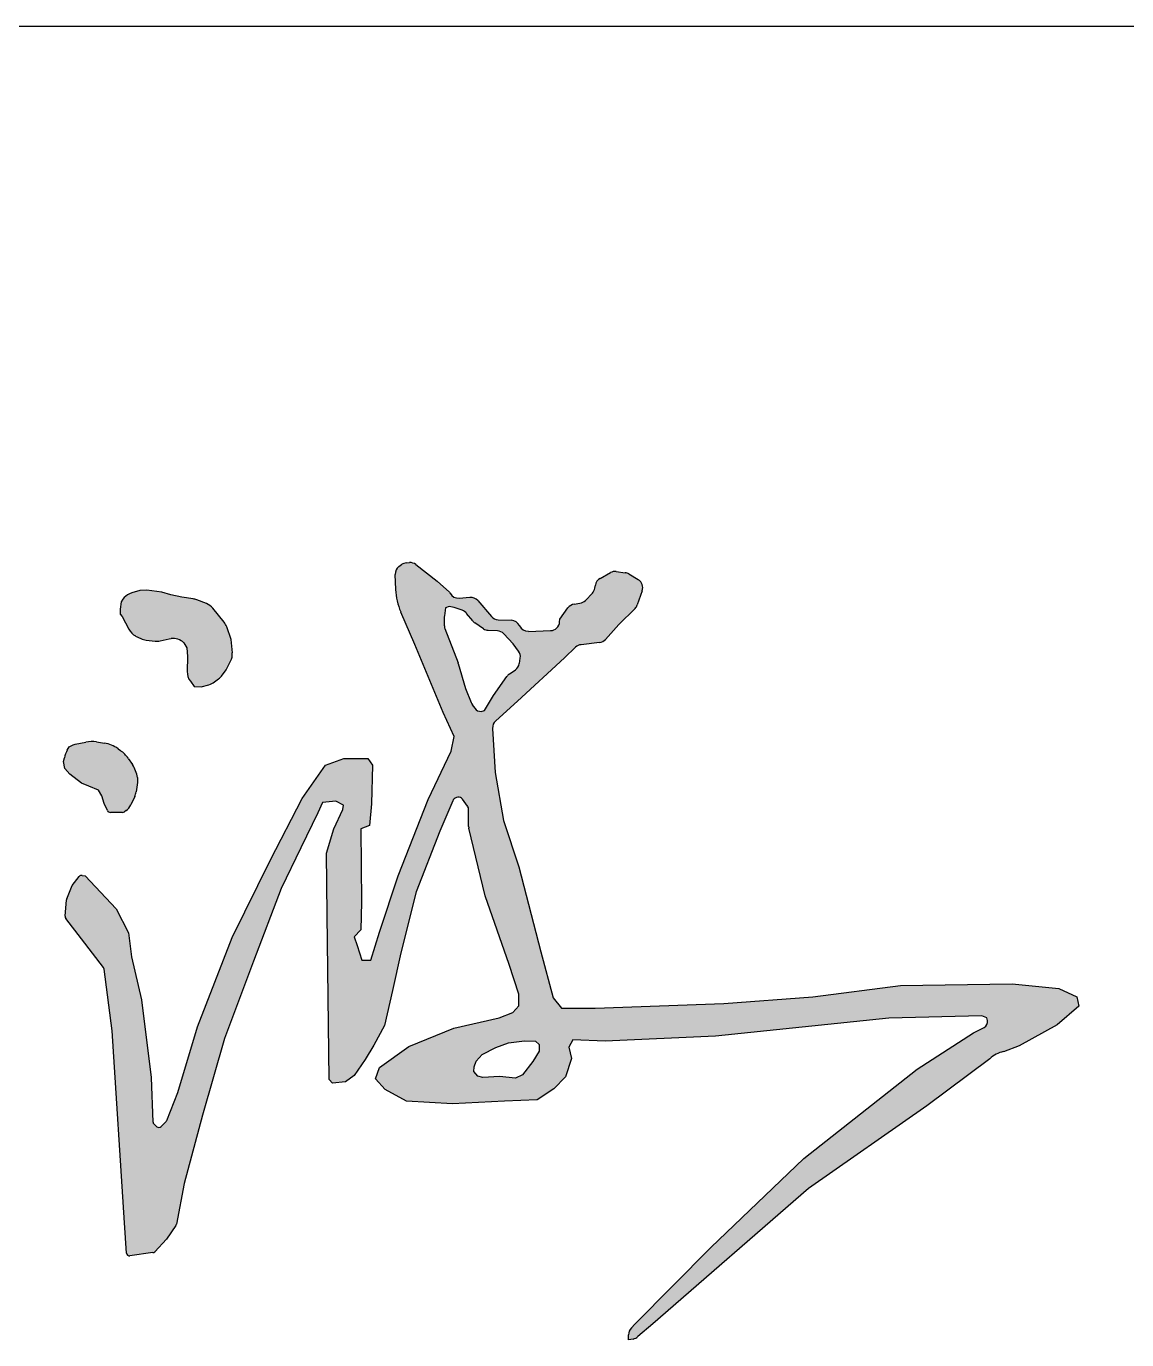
# Model space of a CAD drawing. Extents: x 1680110 to 4798266, y 269661 to 1249705.
# Drawn here: x 2476131 to 2477627, y 531649 to 533435 of the extents above; entities that cross this region are included whole.
import ezdxf

# ---------------------------------------------------------------- set-up
doc = ezdxf.new("R2010")
doc.units = 0
doc.header["$LTSCALE"] = 1000
doc.header["$MEASUREMENT"] = 0
doc.layers.add('图框', color=4, linetype='Continuous')
doc.layers.add('签名', color=7, linetype='Continuous')

msp = doc.modelspace()

# ---------------------------------------------------------------- hatches: boundary and pattern name
at = {"layer": '签名'}
h = msp.add_hatch(color=4, dxfattribs=at)
h.paths.add_polyline_path([(2476730.8, 532374.9, -0.161092), (2476732.4, 532369.8), (2476732.4, 532346.7, 0.059171), (2476732.7, 532344.7), (2476754.9, 532252.5), (2476787.3, 532159.4), (2476800.7, 532119.1), (2476800.7, 532103), (2476792.6, 532094.1), (2476773.8, 532086.9), (2476712.1, 532072.6), (2476651.3, 532047.6), (2476611, 532019), (2476605.7, 532003.8), (2476619.1, 531989.5), (2476647.7, 531973.4), (2476710.3, 531969.9), (2476781, 531973.4), (2476825.7, 531975.2), (2476848.1, 531990.4), (2476864.2, 532006.5), (2476872.2, 532031.5), (2476868.7, 532046.7), (2476874, 532056.6), (2476917.9, 532054.8), (2477068.1, 532061.9), (2477303.6, 532086.1), (2477430.4, 532089.5), (2477436.8, 532086.9), (2477437.7, 532083.3, -0.351664), (2477433.3, 532073.7), (2477418.9, 532066.5), (2477342.4, 532016.8), (2477188, 531895.7), (2477061.7, 531774.6), (2476958.4, 531670.1), (2476953.7, 531665.4, 0.182737), (2476949.8, 531655.6), (2476949.8, 531649.1), (2476956.2, 531650, 0.107749), (2476962.6, 531653.5), (2476982.9, 531670.8), (2477194.4, 531854.9), (2477355.2, 531967.1), (2477441.1, 532031.1, -0.146318), (2477459.6, 532040.7), (2477481.1, 532048.5), (2477532.6, 532077.1), (2477561.9, 532102.6), (2477559.4, 532115.3), (2477535.1, 532126.8), (2477471.3, 532133.1), (2477319.5, 532130.6), (2477200.6, 532115.3), (2477079.4, 532106.4), (2476904.6, 532100), (2476858.7, 532100), (2476847.2, 532114), (2476830.6, 532176.5), (2476800.5, 532291.8), (2476779.8, 532354.8), (2476768.6, 532420.1), (2476765, 532480.2, -0.229187), (2476769.2, 532490.5), (2476798.9, 532517), (2476862.7, 532576), (2476877.9, 532590.6, -0.163206), (2476885.3, 532594), (2476910.5, 532597, 0.182466), (2476918.5, 532601.1), (2476936.8, 532621.4), (2476958.7, 532643.3, 0.112028), (2476961.7, 532648.1), (2476968.5, 532667.3, 0.355152), (2476963.1, 532682.4), (2476950.3, 532690.2, 0.105653), (2476945.3, 532691.9), (2476933, 532693.4, 0.158327), (2476925.2, 532692), (2476911.1, 532684.2, 0.229319), (2476904.7, 532675.1), (2476904, 532670.7, -0.149826), (2476900.6, 532664), (2476891.3, 532654.2, -0.170427), (2476883.8, 532650.3), (2476876.1, 532649.3, 0.205569), (2476867.4, 532644.1), (2476856.3, 532628.6), (2476856.1, 532625.2, -0.389723), (2476843.8, 532613.1), (2476813.6, 532612.1, -0.298366), (2476801.7, 532619.4), (2476801.4, 532619.9, 0.282824), (2476790.2, 532627.2), (2476772.7, 532627.7, -0.213806), (2476763.3, 532632.2), (2476744.9, 532653.9, 0.241802), (2476734.1, 532658.4), (2476719.4, 532657.2, -0.296225), (2476707.2, 532663.8), (2476706.4, 532665.3), (2476689.6, 532680.4), (2476660.7, 532702.9, 0.183189), (2476652.1, 532705.6), (2476647.9, 532705.3, 0.143474), (2476641.1, 532702.9), (2476637.6, 532700.3, 0.248651), (2476632.4, 532689.6), (2476633.2, 532669.1, 0.093275), (2476640.1, 532638.4), (2476659.3, 532594.1), (2476697.6, 532501.7), (2476712.7, 532469), (2476708.7, 532449.1), (2476677.4, 532383.4), (2476636.8, 532279.8), (2476611.2, 532203.3), (2476599.3, 532165), (2476587.3, 532165), (2476580.9, 532185), (2476576.9, 532196.9), (2476585.7, 532206.5), (2476586.5, 532243.9), (2476585.7, 532343.5), (2476597.7, 532348.3), (2476600.1, 532377.8), (2476601.7, 532430.4), (2476595.3, 532439.2), (2476562.6, 532439.2), (2476537.9, 532430.4), (2476506, 532385), (2476462.9, 532301.3), (2476411, 532195.8), (2476363.9, 532074.7), (2476336.8, 531985.4), (2476321.6, 531946.4), (2476314.1, 531938.9, -0.398668), (2476308.3, 531938.7), (2476304.6, 531942, -0.202683), (2476303.2, 531945), (2476300.9, 532005.4), (2476287.4, 532111.3), (2476273.8, 532169.8), (2476269.8, 532202.4), (2476253, 532235.1), (2476210.8, 532279.7), (2476206.9, 532280.4, 0.27777), (2476202.8, 532278.8), (2476193.1, 532266.4), (2476185.9, 532248.3, 0.073618), (2476185.6, 532247.1), (2476183.6, 532224.8, 0.189344), (2476184.5, 532221.8), (2476206, 532194.3), (2476236.4, 532154.2), (2476247.7, 532069.2), (2476264.4, 531807.9), (2476267.1, 531766.9, 0.436729), (2476271.9, 531763), (2476303, 531767.5, 0.16879), (2476305.5, 531768.7), (2476321.5, 531785.6), (2476334.4, 531804.5, 0.102966), (2476335.1, 531806.1), (2476345.7, 531861.5), (2476370.7, 531954.5), (2476400.3, 532058.5), (2476439.7, 532163.9), (2476477.3, 532262.5), (2476504.2, 532317.9), (2476527.4, 532365.3), (2476533.7, 532379.6), (2476551.6, 532381.4), (2476562.3, 532376), (2476561.4, 532369.8), (2476548.9, 532343.8), (2476539.1, 532310.8), (2476540, 532226.7), (2476542.7, 532003.1), (2476547.2, 531997.7), (2476565.1, 531999.5), (2476576.7, 532008.4), (2476591.9, 532029.9), (2476603.5, 532049.5), (2476617.8, 532076.4), (2476628.7, 532124), (2476640.3, 532175), (2476660.9, 532258.1), (2476693.1, 532340.4), (2476710.7, 532381.5, -0.469667), (2476723.2, 532385.2)])
h.paths.add_polyline_path([(2476749.6, 532503.3, -0.288827), (2476740.8, 532507.6), (2476737.4, 532512.3, -0.065977), (2476735.8, 532515.2), (2476728.3, 532534.5), (2476718.3, 532568.4, 0.044379), (2476717.5, 532570.5, -0.024291), (2476718, 532569.4), (2476700.1, 532615.9, -0.091237), (2476699.3, 532620.5), (2476699.2, 532632.1), (2476701, 532644.3), (2476706, 532645.8), (2476712.8, 532644.4), (2476723.7, 532640.8, -0.144533), (2476729.7, 532636.6), (2476737.9, 532626.4, 0.074132), (2476740.6, 532623.8), (2476752.5, 532615.7, 0.138918), (2476759.1, 532613.4), (2476771.5, 532612.9, -0.194331), (2476780.2, 532608.9), (2476793.1, 532595.2), (2476800.3, 532585.3, -0.202294), (2476802.6, 532575.7), (2476801.4, 532568.2, -0.204654), (2476796, 532559.8), (2476787.5, 532554, 0.089425), (2476784.3, 532550.9), (2476766.1, 532525.1), (2476756.6, 532508.9), (2476754, 532504.5)], flags=16)
h.paths.add_polyline_path([(2476808.5, 532055.3), (2476823.3, 532054.8), (2476828.1, 532050.5), (2476828.1, 532041.5), (2476819.6, 532027.2), (2476805.8, 532009.2), (2476796.3, 532004.9), (2476774.5, 532007.1), (2476751.7, 532005.5), (2476744.8, 532007.6), (2476739.5, 532013.9), (2476740, 532020.3), (2476742.8, 532027.7), (2476750.6, 532036.8), (2476769.2, 532046.3), (2476786.7, 532052.7)], flags=16)
h.paths.add_polyline_path([(2476345.1, 532596.7), (2476349, 532589.7), (2476350.2, 532577.8), (2476349.7, 532557.7, 0.170281), (2476354, 532544.3), (2476359.3, 532537.3), (2476368.5, 532536.8), (2476379.2, 532539.5, 0.103189), (2476387, 532543.4), (2476392.5, 532547.7, 0.062296), (2476396.2, 532551.4), (2476402.8, 532559.9), (2476408.8, 532571.5, 0.141144), (2476411.1, 532583), (2476409.6, 532601), (2476403.6, 532618.2, 0.087273), (2476400, 532624.6), (2476384.6, 532643.5, 0.128318), (2476375.9, 532649.8), (2476362.7, 532655.1, 0.060575), (2476357.7, 532656.4), (2476342.4, 532658.4), (2476327.4, 532661.8), (2476315.4, 532665.2), (2476294.6, 532668.1), (2476285.4, 532667.6), (2476274.3, 532664.7), (2476271.2, 532663.3, 0.142069), (2476262.2, 532655.7), (2476259.8, 532652.2), (2476258.4, 532642.5), (2476258.4, 532635.3), (2476261.3, 532632.4), (2476270.2, 532615.1, 0.158988), (2476279.6, 532605.8), (2476286.8, 532602.2, 0.091187), (2476294.1, 532600.1), (2476306.2, 532598.9, 0.078859), (2476312.9, 532599.3), (2476325, 532601.9), (2476327.7, 532602.3, -0.22636)], flags=17)
h.paths.add_polyline_path([(2476216, 532401.6), (2476228.9, 532396), (2476233.8, 532388.7), (2476236.9, 532378.2), (2476241.3, 532368.5, 0.295053), (2476245.2, 532366), (2476261.9, 532366, 0.162181), (2476264.5, 532366.8), (2476266.6, 532368.4, 0.119743), (2476272.9, 532376.1), (2476278.4, 532387.5, 0.078472), (2476280.4, 532393.8), (2476282.2, 532406.8), (2476282, 532413.6, 0.110904), (2476275.2, 532430.9), (2476269.4, 532439.5, 0.087686), (2476259.1, 532450.2), (2476255.7, 532452.6, 0.119431), (2476237.2, 532460.2), (2476226.5, 532461.8, 0.087256), (2476211.8, 532461.5), (2476197.6, 532458.6), (2476194.5, 532458), (2476189, 532455), (2476186.7, 532450.6, 0.064845), (2476182.8, 532440.4), (2476181.6, 532435.3), (2476183.5, 532425.5), (2476190.2, 532418.1), (2476206.2, 532405.9)])

# ---------------------------------------------------------------- linework, layer by layer
at = {"layer": '图框', "color": 0}
msp.add_line((2466818.2, 533434.7), (2478174.2, 533434.7), dxfattribs=at)
at = {"layer": '签名', "color": 4}
for p, q in [((2476637.6, 532700.3, -2124.5), (2476641.1, 532702.9, -2124.5)), ((2476647.9, 532705.3, -2124.5), (2476652.1, 532705.6, -2124.5)), ((2476660.7, 532702.9, -2124.5), (2476689.6, 532680.4, -2124.5)), ((2476633.2, 532669.1, -2124.5), (2476632.4, 532689.6, -2124.5)), ((2476911.1, 532684.2, -2124.5), (2476925.2, 532692, -2124.5)), ((2476933, 532693.4, -2124.5), (2476945.3, 532691.9, -2124.5)), ((2476950.3, 532690.2, -2124.5), (2476963.1, 532682.4, -2124.5)), ((2476274.3, 532664.7, -2124.5), (2476271.2, 532663.3, -2124.5)), ((2476285.4, 532667.6, -2124.5), (2476274.3, 532664.7, -2124.5)), ((2476294.6, 532668.1, -2124.5), (2476285.4, 532667.6, -2124.5)), ((2476315.4, 532665.2, -2124.5), (2476294.6, 532668.1, -2124.5)), ((2476327.4, 532661.8, -2124.5), (2476315.4, 532665.2, -2124.5)), ((2476689.6, 532680.4, -2124.5), (2476706.4, 532665.3, -2124.5)), ((2476706.4, 532665.3, -2124.5), (2476707.2, 532663.8, -2124.5)), ((2476891.3, 532654.2, -2124.5), (2476900.6, 532664, -2124.5)), ((2476904, 532670.7, -2124.5), (2476904.7, 532675.1, -2124.5)), ((2476968.5, 532667.3, -2124.5), (2476961.7, 532648.1, -2124.5)), ((2476259.8, 532652.2, -2124.5), (2476258.4, 532642.5, -2124.5)), ((2476262.2, 532655.7, -2124.5), (2476259.8, 532652.2, -2124.5)), ((2476342.4, 532658.4, -2124.5), (2476327.4, 532661.8, -2124.5)), ((2476357.7, 532656.4, -2124.5), (2476342.4, 532658.4, -2124.5)), ((2476375.9, 532649.8, -2124.5), (2476362.7, 532655.1, -2124.5)), ((2476706, 532645.8, -2124.5), (2476701, 532644.3, -2124.5)), ((2476712.8, 532644.4, -2124.5), (2476706, 532645.8, -2124.5)), ((2476719.4, 532657.2, -2124.5), (2476734.1, 532658.4, -2124.5)), ((2476744.9, 532653.9, -2124.5), (2476763.3, 532632.2, -2124.5)), ((2476876.1, 532649.3, -2124.5), (2476883.8, 532650.3, -2124.5)), ((2476258.4, 532642.5, -2124.5), (2476258.4, 532635.3, -2124.5)), ((2476258.4, 532635.3, -2124.5), (2476261.3, 532632.4, -2124.5)), ((2476261.3, 532632.4, -2124.5), (2476270.2, 532615.1, -2124.5)), ((2476400, 532624.6, -2124.5), (2476384.6, 532643.5, -2124.5)), ((2476659.3, 532594.1, -2124.5), (2476640.1, 532638.4, -2124.5)), ((2476699.2, 532631.1, -2124.5), (2476699.3, 532620.5, -2124.5)), ((2476701, 532644.3, -2124.5), (2476699.4, 532633, -2124.5)), ((2476723.7, 532640.8, -2124.5), (2476712.8, 532644.4, -2124.5)), ((2476737.9, 532626.4, -2124.5), (2476729.7, 532636.6, -2124.5)), ((2476856.1, 532625.2, -2124.5), (2476856.3, 532628.6, -2124.5)), ((2476856.3, 532628.6, -2124.5), (2476867.4, 532644.1, -2124.5)), ((2476958.7, 532643.3, -2124.5), (2476936.8, 532621.4, -2124.5)), ((2476409.6, 532601, -2124.5), (2476403.6, 532618.2, -2124.5)), ((2476700.1, 532615.9, -2124.5), (2476718, 532569.4, -2124.5)), ((2476752.5, 532615.7, -2124.5), (2476740.6, 532623.8, -2124.5)), ((2476771.5, 532612.9, -2124.5), (2476759.1, 532613.4, -2124.5)), ((2476772.7, 532627.7, -2124.5), (2476790.2, 532627.2, -2124.5)), ((2476801.4, 532619.9, -2124.5), (2476801.7, 532619.4, -2124.5)), ((2476813.6, 532612.1, -2124.5), (2476843.8, 532613.1, -2124.5)), ((2476936.8, 532621.4, -2124.5), (2476918.5, 532601.1, -2124.5)), ((2476279.6, 532605.8, -2124.5), (2476286.8, 532602.2, -2124.5)), ((2476294.1, 532600.1, -2124.5), (2476306.2, 532598.9, -2124.5)), ((2476312.9, 532599.3, -2124.5), (2476325, 532601.9, -2124.5)), ((2476325, 532601.9, -2124.5), (2476327.7, 532602.3, -2124.5)), ((2476345.1, 532596.7, -2124.5), (2476349, 532589.7, -2124.5)), ((2476411.1, 532583, -2124.5), (2476409.6, 532601, -2124.5)), ((2476697.6, 532501.7, -2124.5), (2476659.3, 532594.1, -2124.5)), ((2476793.1, 532595.2, -2124.5), (2476780.2, 532608.9, -2124.5)), ((2476800.3, 532585.3, -2124.5), (2476793.1, 532595.2, -2124.5)), ((2476910.5, 532597, -2124.5), (2476885.3, 532594, -2124.5)), ((2476349, 532589.7, -2124.5), (2476350.2, 532577.8, -2124.5)), ((2476350.2, 532577.8, -2124.5), (2476349.7, 532557.7, -2124.5)), ((2476862.7, 532576, -2124.5), (2476798.9, 532517, -2124.5)), ((2476801.4, 532568.2, -2124.5), (2476802.6, 532575.7, -2124.5)), ((2476877.9, 532590.6, -2124.5), (2476862.7, 532576, -2124.5)), ((2476396.2, 532551.4, -2124.5), (2476402.8, 532559.9, -2124.5)), ((2476402.8, 532559.9, -2124.5), (2476408.8, 532571.5, -2124.5)), ((2476718.3, 532568.4, -2124.5), (2476728.3, 532534.5, -2124.5)), ((2476787.5, 532554, -2124.5), (2476796, 532559.8, -2124.5)), ((2476354, 532544.3, -2124.5), (2476359.3, 532537.3, -2124.5)), ((2476368.5, 532536.8, -2124.5), (2476379.2, 532539.5, -2124.5)), ((2476387, 532543.4, -2124.5), (2476392.5, 532547.7, -2124.5)), ((2476766.1, 532525.1, -2124.5), (2476784.3, 532550.9, -2124.5)), ((2476359.3, 532537.3, -2124.5), (2476368.5, 532536.8, -2124.5)), ((2476728.3, 532534.5, -2124.5), (2476735.8, 532515.2, -2124.5)), ((2476756.6, 532508.9, -2124.5), (2476766.1, 532525.1, -2124.5)), ((2476737.4, 532512.3, -2124.5), (2476740.8, 532507.6, -2124.5)), ((2476749.6, 532503.3, -2124.5), (2476754, 532504.5, -2124.5)), ((2476754, 532504.5, -2124.5), (2476756.6, 532508.9, -2124.5)), ((2476798.9, 532517, -2124.5), (2476769.2, 532490.5, -2124.5)), ((2476712.7, 532469, -2124.5), (2476697.6, 532501.7, -2124.5)), ((2476708.7, 532449.1, -2124.5), (2476712.7, 532469, -2124.5)), ((2476765, 532480.2, -2124.5), (2476768.6, 532420.1, -2124.5)), ((2476186.7, 532450.6, -2124.5), (2476189, 532455, -2124.5)), ((2476189, 532455, -2124.5), (2476194.5, 532458, -2124.5)), ((2476194.5, 532458, -2124.5), (2476197.6, 532458.6, -2124.5)), ((2476197.6, 532458.6, -2124.5), (2476211.8, 532461.5, -2124.5)), ((2476226.5, 532461.8, -2124.5), (2476237.2, 532460.2, -2124.5)), ((2476255.7, 532452.6, -2124.5), (2476259.1, 532450.2, -2124.5)), ((2476181.6, 532435.3, -2124.5), (2476182.8, 532440.4, -2124.5)), ((2476183.5, 532425.5, -2124.5), (2476181.6, 532435.3, -2124.5)), ((2476269.4, 532439.5, -2124.5), (2476275.2, 532430.9, -2124.5)), ((2476537.9, 532430.4, -2124.5), (2476562.6, 532439.2, -2124.5)), ((2476562.6, 532439.2, -2124.5), (2476595.3, 532439.2, -2124.5)), ((2476595.3, 532439.2, -2124.5), (2476601.7, 532430.4, -2124.5)), ((2476677.4, 532383.4, -2124.5), (2476708.7, 532449.1, -2124.5)), ((2476190.2, 532418.1, -2124.5), (2476183.5, 532425.5, -2124.5)), ((2476206.2, 532405.9, -2124.5), (2476190.2, 532418.1, -2124.5)), ((2476282, 532413.6, -2124.5), (2476282.2, 532406.8, -2124.5)), ((2476506, 532385, -2124.5), (2476537.9, 532430.4, -2124.5)), ((2476601.7, 532430.4, -2124.5), (2476600.1, 532377.8, -2124.5)), ((2476768.6, 532420.1, -2124.5), (2476779.8, 532354.8, -2124.5)), ((2476216, 532401.6, -2124.5), (2476206.2, 532405.9, -2124.5)), ((2476228.9, 532396, -2124.5), (2476216, 532401.6, -2124.5)), ((2476233.8, 532388.7, -2124.5), (2476228.9, 532396, -2124.5)), ((2476282.2, 532406.8, -2124.5), (2476280.4, 532393.8, -2124.5)), ((2476236.9, 532378.2, -2124.5), (2476233.8, 532388.7, -2124.5)), ((2476241.3, 532368.5, -2124.5), (2476236.9, 532378.2, -2124.5)), ((2476278.4, 532387.5, -2124.5), (2476272.9, 532376.1, -2124.5)), ((2476462.9, 532301.3, -2124.5), (2476506, 532385, -2124.5)), ((2476533.7, 532379.6, -2124.5), (2476527.4, 532365.3, -2124.5)), ((2476551.6, 532381.4, -2124.5), (2476533.7, 532379.6, -2124.5)), ((2476562.3, 532376, -2124.5), (2476551.6, 532381.4, -2124.5)), ((2476636.8, 532279.8, -2124.5), (2476677.4, 532383.4, -2124.5)), ((2476710.7, 532381.5, -2124.5), (2476693.1, 532340.4, -2124.5)), ((2476724.1, 532384, -2124.5), (2476722.9, 532385.4, -2124.5)), ((2476730.8, 532374.7, -2124.5), (2476724.1, 532384, -2124.5)), ((2476261.9, 532366, -2124.5), (2476245.2, 532366, -2124.5)), ((2476266.6, 532368.4, -2124.5), (2476264.5, 532366.8, -2124.5)), ((2476527.4, 532365.3, -2124.5), (2476504.2, 532317.9, -2124.5)), ((2476548.9, 532343.8, -2124.5), (2476561.4, 532369.8, -2124.5)), ((2476561.4, 532369.8, -2124.5), (2476562.3, 532376, -2124.5)), ((2476600.1, 532377.8, -2124.5), (2476597.7, 532348.3, -2124.5)), ((2476732.4, 532346.7, -2124.5), (2476732.4, 532369.8, -2124.5)), ((2476539.1, 532310.8, -2124.5), (2476548.9, 532343.8, -2124.5)), ((2476597.7, 532348.3, -2124.5), (2476585.7, 532343.5, -2124.5)), ((2476585.7, 532343.5, -2124.5), (2476586.5, 532243.9, -2124.5)), ((2476754.9, 532252.5, -2124.5), (2476732.7, 532344.7, -2124.5)), ((2476779.8, 532354.8, -2124.5), (2476800.5, 532291.8, -2124.5)), ((2476693.1, 532340.4, -2124.5), (2476660.9, 532258.1, -2124.5)), ((2476504.2, 532317.9, -2124.5), (2476477.3, 532262.5, -2124.5)), ((2476540, 532226.7, -2124.5), (2476539.1, 532310.8, -2124.5)), ((2476411, 532195.8, -2124.5), (2476462.9, 532301.3, -2124.5)), ((2476800.5, 532291.8, -2124.5), (2476830.6, 532176.5, -2124.5)), ((2476193.1, 532266.4, -2124.5), (2476202.8, 532278.8, -2124.5)), ((2476206.9, 532280.4, -2124.5), (2476210.8, 532279.7, -2124.5)), ((2476210.8, 532279.7, -2124.5), (2476253, 532235.1, -2124.5)), ((2476611.2, 532203.3, -2124.5), (2476636.8, 532279.8, -2124.5)), ((2476185.9, 532248.3, -2124.5), (2476193.1, 532266.4, -2124.5)), ((2476477.3, 532262.5, -2124.5), (2476439.7, 532163.9, -2124.5)), ((2476660.9, 532258.1, -2124.5), (2476640.3, 532175, -2124.5)), ((2476183.6, 532224.8, -2124.5), (2476185.6, 532247.1, -2124.5)), ((2476253, 532235.1, -2124.5), (2476269.8, 532202.4, -2124.5)), ((2476586.5, 532243.9, -2124.5), (2476585.7, 532206.5, -2124.5)), ((2476787.3, 532159.4, -2124.5), (2476754.9, 532252.5, -2124.5)), ((2476206, 532194.3, -2124.5), (2476184.5, 532221.8, -2124.5)), ((2476542.7, 532003.1, -2124.5), (2476540, 532226.7, -2124.5)), ((2476269.8, 532202.4, -2124.5), (2476273.8, 532169.8, -2124.5)), ((2476585.7, 532206.5, -2124.5), (2476576.9, 532196.9, -2124.5)), ((2476599.3, 532165, -2124.5), (2476611.2, 532203.3, -2124.5)), ((2476235.8, 532155.1, -2124.5), (2476206, 532194.3, -2124.5)), ((2476363.9, 532074.7, -2124.5), (2476411, 532195.8, -2124.5)), ((2476576.9, 532196.9, -2124.5), (2476580.9, 532185, -2124.5)), ((2476580.9, 532185, -2124.5), (2476587.3, 532165, -2124.5)), ((2476273.8, 532169.8, -2124.5), (2476287.4, 532111.3, -2124.5)), ((2476439.7, 532163.9, -2124.5), (2476400.3, 532058.5, -2124.5)), ((2476587.3, 532165, -2124.5), (2476599.3, 532165, -2124.5)), ((2476640.3, 532175, -2124.5), (2476628.7, 532124, -2124.5)), ((2476830.6, 532176.5, -2124.5), (2476847.2, 532114, -2124.5)), ((2476247.7, 532069.2, -2124.5), (2476236.6, 532153, -2124.5)), ((2476800.7, 532119.1, -2124.5), (2476787.3, 532159.4, -2124.5)), ((2477200.6, 532115.3, -2124.5), (2477319.5, 532130.6, -2124.5)), ((2477319.5, 532130.6, -2124.5), (2477471.3, 532133.1, -2124.5)), ((2477471.3, 532133.1, -2124.5), (2477535.1, 532126.8, -2124.5)), ((2476287.4, 532111.3, -2124.5), (2476300.9, 532005.4, -2124.5)), ((2476628.7, 532124, -2124.5), (2476617.8, 532076.4, -2124.5)), ((2476800.7, 532103, -2124.5), (2476800.7, 532119.1, -2124.5)), ((2476847.2, 532114, -2124.5), (2476858.7, 532100, -2124.5)), ((2477079.4, 532106.4, -2124.5), (2477200.6, 532115.3, -2124.5)), ((2477535.1, 532126.8, -2124.5), (2477559.4, 532115.3, -2124.5)), ((2477559.4, 532115.3, -2124.5), (2477561.9, 532102.6, -2124.5)), ((2476773.8, 532086.9, -2124.5), (2476792.6, 532094.1, -2124.5)), ((2476792.6, 532094.1, -2124.5), (2476800.7, 532103, -2124.5)), ((2476858.7, 532100, -2124.5), (2476904.6, 532100, -2124.5)), ((2476904.6, 532100, -2124.5), (2477079.4, 532106.4, -2124.5)), ((2477561.9, 532102.6, -2124.5), (2477532.6, 532077.1, -2124.5)), ((2476336.8, 531985.4, -2124.5), (2476363.9, 532074.7, -2124.5)), ((2476617.8, 532076.4, -2124.5), (2476603.5, 532049.5, -2124.5)), ((2476712.1, 532072.6, -2124.5), (2476773.8, 532086.9, -2124.5)), ((2477303.6, 532086.1, -2124.5), (2477068.1, 532061.9, -2124.5)), ((2477430.4, 532089.5, -2124.5), (2477303.6, 532086.1, -2124.5)), ((2477436.8, 532086.9, -2124.5), (2477430.4, 532089.5, -2124.5)), ((2477437.7, 532083.3, -2124.5), (2477436.8, 532086.9, -2124.5)), ((2477532.6, 532077.1, -2124.5), (2477481.1, 532048.5, -2124.5)), ((2476264.4, 531807.9, -2124.5), (2476247.7, 532069.2, -2124.5)), ((2476400.3, 532058.5, -2124.5), (2476370.7, 531954.5, -2124.5)), ((2476651.3, 532047.6, -2124.5), (2476712.1, 532072.6, -2124.5)), ((2476874, 532056.6, -2124.5), (2476868.7, 532046.7, -2124.5)), ((2476917.9, 532054.8, -2124.5), (2476874, 532056.6, -2124.5)), ((2477068.1, 532061.9, -2124.5), (2476917.9, 532054.8, -2124.5)), ((2477342.4, 532016.8, -2124.5), (2477418.9, 532066.5, -2124.5)), ((2477418.9, 532066.5, -2124.5), (2477433.3, 532073.7, -2124.5)), ((2476603.5, 532049.5, -2124.5), (2476591.9, 532029.9, -2124.5)), ((2476611, 532019, -2124.5), (2476651.3, 532047.6, -2124.5)), ((2476750.6, 532036.8, -2124.5), (2476769.2, 532046.3, -2124.5)), ((2476769.2, 532046.3, -2124.5), (2476786.7, 532052.7, -2124.5)), ((2476786.7, 532052.7, -2124.5), (2476808.5, 532055.3, -2124.5)), ((2476808.5, 532055.3, -2124.5), (2476823.3, 532054.8, -2124.5)), ((2476828.1, 532041.5, -2124.5), (2476819.6, 532027.2, -2124.5)), ((2476823.3, 532054.8, -2124.5), (2476828.1, 532050.5, -2124.5)), ((2476828.1, 532050.5, -2124.5), (2476828.1, 532041.5, -2124.5)), ((2476868.7, 532046.7, -2124.5), (2476872.2, 532031.5, -2124.5)), ((2477481.1, 532048.5, -2124.5), (2477459.6, 532040.7, -2124.5)), ((2476591.9, 532029.9, -2124.5), (2476576.7, 532008.4, -2124.5)), ((2476740, 532020.3, -2124.5), (2476742.8, 532027.7, -2124.5)), ((2476742.8, 532027.7, -2124.5), (2476750.6, 532036.8, -2124.5)), ((2476819.6, 532027.2, -2124.5), (2476805.8, 532009.2, -2124.5)), ((2476872.2, 532031.5, -2124.5), (2476864.2, 532006.5, -2124.5)), ((2477441.1, 532031.1, -2124.5), (2477355.2, 531967.1, -2124.5)), ((2476300.9, 532005.4, -2124.5), (2476303.2, 531945, -2124.5)), ((2476547.2, 531997.7, -2124.5), (2476542.7, 532003.1, -2124.5)), ((2476576.7, 532008.4, -2124.5), (2476565.1, 531999.5, -2124.5)), ((2476605.7, 532003.8, -2124.5), (2476611, 532019, -2124.5)), ((2476619.1, 531989.5, -2124.5), (2476605.7, 532003.8, -2124.5)), ((2476739.5, 532013.9, -2124.5), (2476740, 532020.3, -2124.5)), ((2476744.8, 532007.6, -2124.5), (2476739.5, 532013.9, -2124.5)), ((2476751.7, 532005.5, -2124.5), (2476744.8, 532007.6, -2124.5)), ((2476774.5, 532007.1, -2124.5), (2476751.7, 532005.5, -2124.5)), ((2476796.3, 532004.9, -2124.5), (2476774.5, 532007.1, -2124.5)), ((2476805.8, 532009.2, -2124.5), (2476796.3, 532004.9, -2124.5)), ((2476864.2, 532006.5, -2124.5), (2476848.1, 531990.4, -2124.5)), ((2477188, 531895.7, -2124.5), (2477342.4, 532016.8, -2124.5)), ((2476322, 531947.2, -2124.5), (2476336.8, 531985.4, -2124.5)), ((2476565.1, 531999.5, -2124.5), (2476547.2, 531997.7, -2124.5)), ((2476647.7, 531973.4, -2124.5), (2476619.1, 531989.5, -2124.5)), ((2476848.1, 531990.4, -2124.5), (2476825.7, 531975.2, -2124.5)), ((2476710.3, 531969.9, -2124.5), (2476647.7, 531973.4, -2124.5)), ((2476781, 531973.4, -2124.5), (2476710.3, 531969.9, -2124.5)), ((2476825.7, 531975.2, -2124.5), (2476781, 531973.4, -2124.5)), ((2476370.7, 531954.5, -2124.5), (2476345.7, 531861.5, -2124.5)), ((2477355.2, 531967.1, -2124.5), (2477194.4, 531854.9, -2124.5)), ((2476304.6, 531942, -2124.5), (2476308.3, 531938.7, -2124.5)), ((2476314.1, 531938.9, -2124.5), (2476321, 531945.8, -2124.5)), ((2477061.7, 531774.6, -2124.5), (2477188, 531895.7, -2124.5)), ((2476345.7, 531861.5, -2124.5), (2476335.1, 531806.1, -2124.5)), ((2477194.4, 531854.9, -2124.5), (2476982.9, 531670.8, -2124.5)), ((2476267.1, 531766.9, -2124.5), (2476264.4, 531807.9, -2124.5)), ((2476334.4, 531804.5, -2124.5), (2476321.5, 531785.6, -2124.5)), ((2476321.5, 531785.6, -2124.5), (2476305.5, 531768.7, -2124.5)), ((2476958.4, 531670.1, -2124.5), (2477061.7, 531774.6, -2124.5)), ((2476303, 531767.5, -2124.5), (2476271.9, 531763, -2124.5)), ((2476953.7, 531665.4, -2124.5), (2476958.4, 531670.1, -2124.5)), ((2476982.9, 531670.8, -2124.5), (2476962.6, 531653.5, -2124.5)), ((2476949.8, 531649.1, -2124.5), (2476949.8, 531655.6, -2124.5)), ((2476956.2, 531650, -2124.5), (2476949.8, 531649.1, -2124.5))]:
    msp.add_line(p, q, dxfattribs=at)
for centre, radius, start, end in [((2476645.2, 532690.1, -2124.5), 12.7, 126.2324, 182.0863), ((2476648.7, 532692.6, -2124.5), 12.7, 93.5735, 126.2324), ((2476652.9, 532692.9, -2124.5), 12.7, 52.0502, 93.5735), ((2476917.3, 532673, -2124.5), 12.7, 118.8676, 170.5304), ((2476931.4, 532680.8, -2124.5), 12.7, 82.8805, 118.8676), ((2476943.7, 532679.3, -2124.5), 12.7, 58.7562, 82.8805), ((2476956.5, 532671.5, -2124.5), 12.7, 340.5459, 58.7562), ((2476718.1, 532672.2, -2124.5), 85, 182.0863, 203.4016), ((2476718.4, 532669.9, -2124.5), 12.7, 208.6294, 274.6318), ((2476891.4, 532672.8, -2124.5), 12.7, 316.4464, 350.5304), ((2476279.9, 532643.9, -2124.5), 21.2, 113.9458, 146.2892), ((2476354.9, 532635.3, -2124.5), 21.2, 68.4441, 82.3099), ((2476368.1, 532630.1, -2124.5), 21.2, 39.1957, 68.4441), ((2476735.1, 532645.7, -2124.5), 12.7, 40.2585, 94.6318), ((2476877.8, 532636.6, -2124.5), 12.7, 97.7592, 144.2248), ((2476882, 532663, -2124.5), 12.7, 277.7592, 316.4464), ((2476949.7, 532652.3, -2124.5), 12.7, 314.9775, 340.5459), ((2476712, 532631.2, -2124.5), 12.7, 171.8636, 180.1478), ((2476719.7, 532628.7, -2124.5), 12.7, 38.6817, 71.5785), ((2476773, 532640.4, -2124.5), 12.7, 220.2585, 268.5324), ((2476289.1, 532624.8, -2124.5), 21.2, 207.3179, 243.4529), ((2476383.5, 532611.2, -2124.5), 21.2, 19.2447, 39.1957), ((2476712, 532620.5, -2124.5), 12.7, 180.1478, 200.9999), ((2476747.8, 532634.3, -2124.5), 12.7, 218.6817, 235.6406), ((2476759.7, 532626.2, -2124.5), 12.7, 235.6406, 267.2758), ((2476770.9, 532600.1, -2124.5), 12.7, 43.2867, 87.2758), ((2476789.9, 532614.5, -2124.5), 12.7, 25.3636, 88.5324), ((2476813.2, 532624.9, -2124.5), 12.7, 205.3636, 271.8169), ((2476843.4, 532625.8, -2124.5), 12.7, 271.8169, 356.9849), ((2476296.2, 532621.3, -2124.5), 21.2, 243.4529, 264.2939), ((2476308.3, 532620, -2124.5), 21.2, 264.2939, 282.3297), ((2476330.5, 532581.2, -2124.5), 21.2, 46.5706, 97.5887), ((2476886.7, 532581.4, -2124.5), 12.7, 96.6274, 133.7045), ((2476909, 532609.6, -2124.5), 12.7, 276.6274, 317.9904), ((2476389.9, 532581.2, -2124.5), 21.2, 332.6318, 4.7674), ((2476790, 532577.8, -2124.5), 12.7, 350.5303, 36.2753), ((2476370.9, 532557.1, -2124.5), 21.2, 178.6017, 217.2565), ((2476706.1, 532564.8, -2124.5), 12.7, 16.4017, 20.9999), ((2476788.8, 532570.3, -2124.5), 12.7, 304.266, 350.5303), ((2476373.9, 532560.1, -2124.5), 21.2, 284.4594, 308.0252), ((2476379.4, 532564.4, -2124.5), 21.2, 308.0252, 322.284), ((2476794.7, 532543.5, -2124.5), 12.7, 124.266, 144.7064), ((2476747.7, 532519.8, -2124.5), 12.7, 201.1764, 216.2753), ((2476748.6, 532512.5, -2124.5), 9.2, 211.9977, 276.4383), ((2476777.7, 532481, -2124.5), 12.7, 131.8555, 183.4896), ((2476224.2, 532430.6, -2124.5), 42.5, 151.9088, 166.7495), ((2476220.1, 532419.8, -2124.5), 42.5, 81.3541, 101.3013), ((2476230.8, 532418.2, -2124.5), 42.5, 54.1116, 81.3541), ((2476234.2, 532415.7, -2124.5), 42.5, 34.0668, 54.1116), ((2476240, 532407.1, -2124.5), 42.5, 8.7529, 34.0668), ((2476259.3, 532396.8, -2124.5), 21.2, 334.1614, 352.109), ((2476718.5, 532378.1, -2124.5), 8.5, 59.0561, 156.7851), ((2476245.2, 532370.2, -2124.5), 4.25, 204.2445, 270), ((2476261.9, 532370.2, -2124.5), 4.25, 270, 306.8483), ((2476253.8, 532385.4, -2124.5), 21.2, 306.8483, 334.1614), ((2476723.9, 532369.8, -2124.5), 8.5, 0, 35.5589), ((2476740.9, 532346.7, -2124.5), 8.5, 180, 193.5452), ((2476206.1, 532276.2, -2124.5), 4.25, 80.0085, 142.1032), ((2476189.8, 532246.8, -2124.5), 4.25, 158.1684, 175.0099), ((2476187.9, 532224.4, -2124.5), 4.25, 175.0099, 217.8968), ((2476232.4, 532152.5, -2124.5), 4.25, 7.5297, 37.2565), ((2477429.5, 532081.3, -2124.5), 8.5, 296.5471, 14.0468), ((2477466.4, 532004.9, -2124.5), 36.5, 100.7212, 134.0184), ((2476307.5, 531945.2, -2124.5), 4.25, 182.2043, 228.0351), ((2476311.1, 531941.9, -2124.5), 4.25, 228.0351, 314.9775), ((2476318, 531948.8, -2124.5), 4.25, 314.9775, 338.7908), ((2476330.9, 531806.9, -2124.5), 4.25, 325.6922, 349.2074), ((2476271.3, 531767.2, -2124.5), 4.25, 183.7547, 278.1238), ((2476302.4, 531771.7, -2124.5), 4.25, 278.1238, 316.4464), ((2476964.6, 531655.3, -2124.5), 14.8, 137.3847, 178.8078), ((2476951.6, 531666.4, -2124.5), 17, 285.8705, 310.4699)]:
    msp.add_arc(centre, radius, start, end, dxfattribs=at)

doc.saveas('drawing.dxf')
